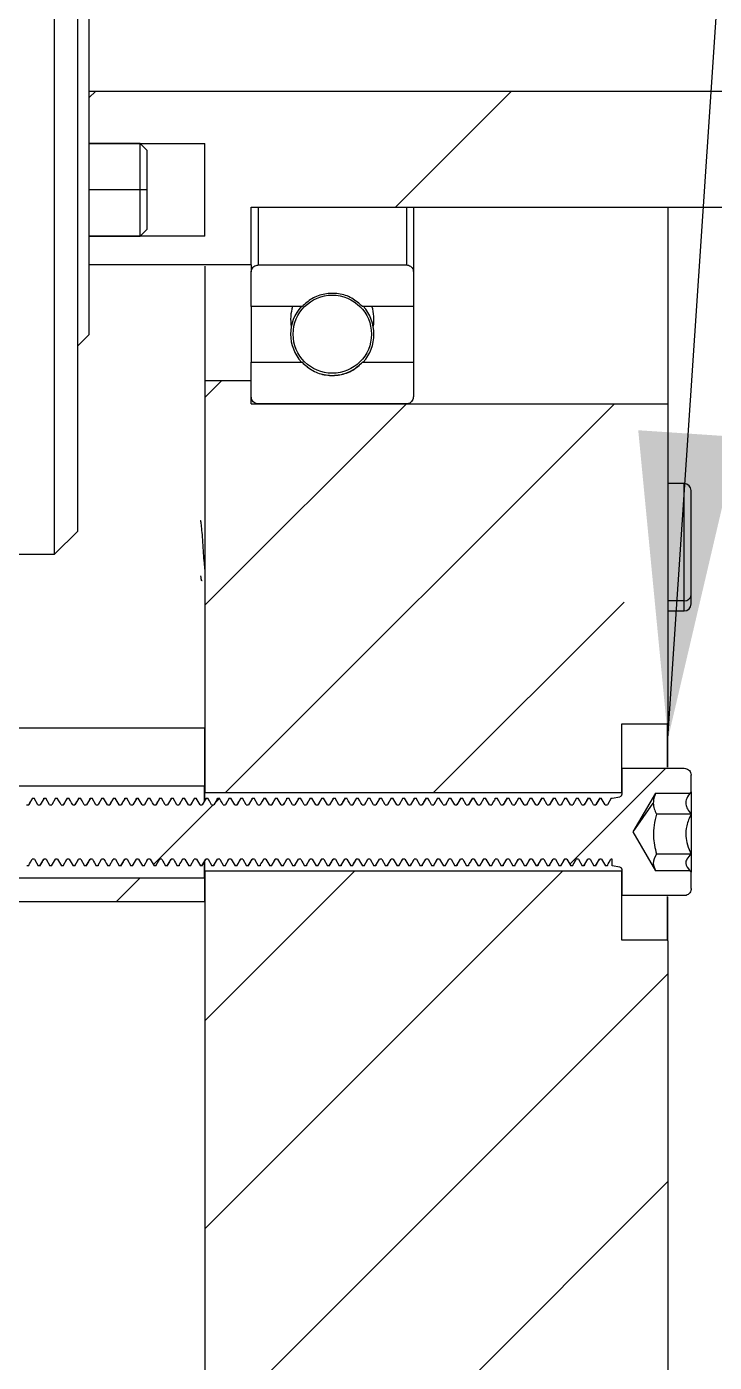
# Model space of a CAD drawing. Header units: millimetres. Extents: x 2 to 1187, y 2 to 839.
# Drawn here: x 606.96 to 614.39, y 740.39 to 754.81 of the extents above; entities that cross this region are included whole.
import ezdxf

# ---------------------------------------------------------------- set-up
doc = ezdxf.new("R2010")
doc.units = ezdxf.units.MM
doc.dimstyles.new('SLDDIMSTYLE0', dxfattribs={"dimtxt": 0.18, "dimasz": 3.302, "dimexe": 0, "dimexo": 0.0625, "dimgap": 0, "dimtad": 0, "dimtih": 1, "dimtoh": 1, "dimdec": 0, "dimrnd": 1e-09, "dimzin": 0, "dimdsep": 46, "dimtxsty": 'Standard', "dimsah": 1, "dimcen": 0.09, "dimadec": 0, "dimazin": 0, "dimtfac": 3.302, "dimtdec": 0, "dimtofl": 0, "dimtmove": 0, "dimatfit": 3, "dimfxl": 1, "dimfrac": 2, "dimtolj": 1, "dimtzin": 0, "dimarcsym": 0})

# ---------------------------------------------------------------- blocks, each defined once
blk = doc.blocks.new('SW_HATCH_0')
at = {"color": 0, "linetype": 'Continuous', "lineweight": 18}
for p, q in [((-65.632, 136.424), (-65.698, 136.358)), ((-61.142, 136.424), (-62.392, 135.174)), ((-64.267, 133.299), (-64.448, 133.118)), ((-62.272, 133.049), (-64.448, 130.873)), ((-60.027, 133.049), (-64.227, 128.849)), ((-59.923, 130.907), (-61.982, 128.849)), ((-59.474, 129.111), (-60.508, 128.077)), ((-64.358, 128.717), (-65.005, 128.071)), ((-64.291, 128.784), (-64.341, 128.735)), ((-60.587, 127.999), (-64.448, 124.137)), ((-62.832, 127.999), (-64.448, 126.382)), ((-65.152, 127.924), (-65.402, 127.674)), ((-59.448, 126.892), (-64.448, 121.892)), ((-59.448, 124.647), (-64.448, 119.647))]:
    blk.add_line(p, q, dxfattribs=at)

msp = doc.modelspace()

# ---------------------------------------------------------------- linework, layer by layer
at = {"color": 7, "linetype": 'Continuous', "lineweight": 25}
for p, q in [((638.8858, 754.1149), (607.6358, 754.1149)), ((608.1858, 753.5524), (607.6358, 753.5524)), ((607.6358, 753.5524), (608.8858, 753.5524)), ((608.2608, 753.4774), (608.1858, 753.5524)), ((608.8858, 752.5524), (608.8858, 753.5524)), ((608.1858, 753.0524), (607.6358, 753.0524)), ((608.2608, 753.0524), (608.1858, 753.0524)), ((609.3858, 752.8649), (638.8858, 752.8649)), ((609.3858, 752.2399), (609.3858, 752.8649)), ((609.4608, 752.8649), (609.4608, 752.2399)), ((611.0608, 752.8649), (611.0608, 752.2399)), ((611.1358, 752.8649), (611.1358, 752.1649)), ((613.8858, 752.8649), (613.8858, 750.7399)), ((608.1858, 752.5524), (608.2608, 752.6274)), ((607.6358, 752.5524), (608.1858, 752.5524)), ((608.8858, 752.5524), (607.6358, 752.5524)), ((609.3858, 752.2399), (607.6358, 752.2399)), ((608.8858, 752.2261), (608.8858, 750.9899)), ((609.3858, 752.2399), (609.3858, 752.1649)), ((609.3858, 752.2399), (609.3858, 752.1649)), ((609.3858, 751.7899), (609.3858, 752.1649)), ((609.4608, 752.2399), (611.0608, 752.2399)), ((611.1358, 752.1649), (611.1358, 751.7899)), ((609.9338, 751.7899), (609.3858, 751.7899)), ((611.1358, 751.7899), (610.5877, 751.7899)), ((607.5108, 751.3649), (607.6358, 751.4899)), ((609.3858, 751.1899), (609.9338, 751.1899)), ((609.3858, 750.8149), (609.3858, 751.1899)), ((609.9338, 751.1906), (609.9338, 751.1899)), ((610.5877, 751.1906), (610.5912, 751.1924)), ((610.5877, 751.1906), (610.5877, 751.1899)), ((610.5877, 751.1899), (611.1358, 751.1899)), ((611.1358, 751.1899), (611.1358, 750.8149)), ((608.8858, 750.9899), (608.8858, 746.5399)), ((609.3858, 750.9899), (608.8858, 750.9899)), ((609.3858, 750.7399), (609.3858, 750.9899)), ((609.3858, 750.7399), (613.8858, 750.7399)), ((611.0608, 750.7399), (609.4608, 750.7399)), ((613.8858, 750.7399), (613.8858, 747.29)), ((614.0608, 749.8778), (613.8858, 749.8778)), ((614.0608, 748.612), (614.0608, 749.8778)), ((614.1358, 748.6751), (614.1358, 749.8028)), ((607.2608, 749.1149), (607.5108, 749.3649)), ((603.6358, 749.1149), (607.2608, 749.1149)), ((614.1358, 748.5778), (614.1358, 748.6751)), ((614.0608, 748.612), (613.8858, 748.612)), ((614.0608, 748.5028), (614.0608, 748.612)), ((613.8858, 748.5028), (614.0608, 748.5028)), ((603.6358, 747.2399), (608.8858, 747.2399)), ((608.8858, 746.6212), (608.8858, 747.2399)), ((613.3858, 747.2838), (613.8795, 747.2838)), ((613.3858, 746.5399), (613.3858, 747.2838)), ((613.8795, 747.2838), (613.8858, 747.29)), ((613.8795, 746.8163), (613.8795, 747.2838)), ((613.8858, 746.8163), (613.8858, 747.29)), ((613.3858, 746.8024), (613.3858, 746.5197)), ((613.3858, 746.8024), (614.0608, 746.8024)), ((614.1358, 746.5479), (614.1358, 746.7274)), ((603.6358, 746.6149), (608.8795, 746.6149)), ((608.8795, 746.6149), (608.8858, 746.6212)), ((608.8795, 746.4524), (608.8795, 746.6149)), ((608.8858, 746.5399), (613.3858, 746.5399)), ((608.8858, 746.4651), (608.8858, 746.5399)), ((613.284, 746.4808), (613.3651, 746.4951)), ((613.5108, 746.1149), (613.7528, 746.5341)), ((613.7528, 746.5341), (614.1219, 746.5341)), ((614.1219, 746.5341), (614.1358, 746.5479)), ((614.1358, 746.5479), (614.1358, 746.5471)), ((614.1358, 746.5471), (614.1358, 746.3084)), ((606.9572, 746.4093), (606.9819, 746.4093)), ((607.0231, 746.4813), (606.9818, 746.4098)), ((607.0231, 746.4808), (607.041, 746.4808)), ((607.0821, 746.4097), (607.0409, 746.4813)), ((607.0821, 746.4093), (607.1068, 746.4093)), ((607.1138, 746.4214), (607.1067, 746.4093)), ((607.1481, 746.4808), (607.1069, 746.4094)), ((607.1481, 746.4808), (607.1659, 746.4808)), ((607.2072, 746.4094), (607.1659, 746.4809)), ((607.2072, 746.4093), (607.2318, 746.4093)), ((607.2731, 746.4802), (607.2318, 746.4089)), ((607.232, 746.4092), (607.232, 746.4091)), ((607.2731, 746.4808), (607.2909, 746.4808)), ((607.3322, 746.4093), (607.3569, 746.4093)), ((607.3981, 746.4808), (607.4159, 746.4808)), ((607.4572, 746.4093), (607.4819, 746.4093)), ((607.5231, 746.4813), (607.4819, 746.4097)), ((607.5231, 746.4808), (607.5409, 746.4808)), ((607.582, 746.4093), (607.6068, 746.4093)), ((607.6159, 746.4245), (607.6068, 746.4093)), ((607.6481, 746.4803), (607.6069, 746.409)), ((607.6481, 746.4808), (607.6659, 746.4808)), ((607.7072, 746.409), (607.6659, 746.4804)), ((607.7071, 746.4093), (607.7319, 746.4093)), ((607.7731, 746.4804), (607.7318, 746.4091)), ((607.7731, 746.4808), (607.7909, 746.4808)), ((607.8321, 746.409), (607.7909, 746.4804)), ((607.8322, 746.4093), (607.8569, 746.4093)), ((607.8981, 746.4814), (607.8568, 746.4098)), ((607.8981, 746.4808), (607.916, 746.4808)), ((607.9572, 746.4098), (607.9159, 746.4813)), ((607.9571, 746.4093), (607.9818, 746.4093)), ((607.9903, 746.4239), (607.9817, 746.4093)), ((608.0231, 746.4808), (608.0409, 746.4808)), ((608.0822, 746.4094), (608.0409, 746.4808)), ((608.0822, 746.4093), (608.1068, 746.4093)), ((608.1481, 746.4802), (608.1068, 746.4089)), ((608.1481, 746.4808), (608.1659, 746.4808)), ((608.2072, 746.4089), (608.1659, 746.4802)), ((608.2072, 746.4093), (608.2319, 746.4093)), ((608.2731, 746.481), (608.2318, 746.4095)), ((608.2731, 746.4808), (608.2909, 746.4808)), ((608.3322, 746.4093), (608.3569, 746.4093)), ((608.3981, 746.4812), (608.3569, 746.4097)), ((608.3981, 746.4808), (608.4159, 746.4808)), ((608.4572, 746.4097), (608.4159, 746.4813)), ((608.4572, 746.4093), (608.4818, 746.4093)), ((608.5231, 746.4803), (608.4819, 746.4089)), ((608.4898, 746.4227), (608.4819, 746.4092)), ((608.5231, 746.4808), (608.5409, 746.4808)), ((608.5822, 746.409), (608.5409, 746.4803)), ((608.5822, 746.4093), (608.6069, 746.4093)), ((608.6481, 746.4805), (608.6068, 746.4091)), ((608.6481, 746.4808), (608.6659, 746.4808)), ((608.7071, 746.4091), (608.6659, 746.4804)), ((608.7072, 746.4093), (608.7319, 746.4093)), ((608.7731, 746.4814), (608.7318, 746.4098)), ((608.773, 746.4808), (608.791, 746.4808)), ((608.8322, 746.4098), (608.7909, 746.4813)), ((608.8321, 746.4093), (608.8568, 746.4093)), ((608.8664, 746.4257), (608.8567, 746.4093)), ((608.8981, 746.4806), (608.8569, 746.4092)), ((608.8981, 746.4808), (608.9159, 746.4808)), ((608.9572, 746.4093), (608.9818, 746.4093)), ((609.0231, 746.4802), (608.9818, 746.4089)), ((609.0231, 746.4808), (609.0409, 746.4808)), ((609.0822, 746.4093), (609.1069, 746.4093)), ((609.1481, 746.4811), (609.1068, 746.4096)), ((609.1481, 746.4808), (609.1659, 746.4808)), ((609.2071, 746.4095), (609.1659, 746.481)), ((609.2072, 746.4093), (609.2318, 746.4093)), ((609.2731, 746.4811), (609.2319, 746.4096)), ((609.2731, 746.4808), (609.2909, 746.4808)), ((609.3322, 746.4097), (609.2909, 746.4812)), ((609.3322, 746.4093), (609.3568, 746.4093)), ((609.3981, 746.4802), (609.3569, 746.4089)), ((609.3636, 746.4205), (609.3569, 746.4092)), ((609.3981, 746.4808), (609.4159, 746.4808)), ((609.4572, 746.4089), (609.4159, 746.4803)), ((609.4572, 746.4093), (609.4819, 746.4093)), ((609.5231, 746.4808), (609.5409, 746.4808)), ((609.5821, 746.4091), (609.5409, 746.4805)), ((609.5822, 746.4093), (609.6069, 746.4093)), ((609.6481, 746.4814), (609.6068, 746.4098)), ((609.648, 746.4808), (609.666, 746.4808)), ((609.7072, 746.4098), (609.6659, 746.4814)), ((609.7073, 746.4093), (609.7318, 746.4093)), ((609.742, 746.4268), (609.7317, 746.4093)), ((609.7731, 746.4806), (609.7319, 746.4092)), ((609.7731, 746.4808), (609.7909, 746.4808)), ((609.8322, 746.4093), (609.7909, 746.4807)), ((609.8322, 746.4093), (609.8568, 746.4093)), ((609.8981, 746.4802), (609.8568, 746.4089)), ((609.8981, 746.4808), (609.9159, 746.4808)), ((609.9572, 746.4093), (609.9819, 746.4093)), ((610.0231, 746.4811), (609.9818, 746.4096)), ((610.0231, 746.4808), (610.041, 746.4808)), ((610.0821, 746.4096), (610.0409, 746.481)), ((610.0822, 746.4093), (610.1068, 746.4093)), ((610.1481, 746.4811), (610.1069, 746.4096)), ((610.1481, 746.4808), (610.1659, 746.4808)), ((610.2072, 746.4096), (610.1659, 746.4811)), ((610.2072, 746.4093), (610.2318, 746.4093)), ((610.2731, 746.4802), (610.2319, 746.4089)), ((610.2372, 746.4181), (610.2319, 746.4092)), ((610.2731, 746.4808), (610.2909, 746.4808)), ((610.3322, 746.4089), (610.2909, 746.4802)), ((610.3322, 746.4093), (610.3569, 746.4093)), ((610.3981, 746.4807), (610.3568, 746.4092)), ((610.3981, 746.4808), (610.4159, 746.4808)), ((610.4572, 746.4093), (610.4819, 746.4093)), ((610.5231, 746.4814), (610.4818, 746.4098)), ((610.523, 746.4808), (610.541, 746.4808)), ((610.5821, 746.4093), (610.6068, 746.4093)), ((610.6173, 746.4273), (610.6068, 746.4093)), ((610.6481, 746.4805), (610.6069, 746.4091)), ((610.6481, 746.4808), (610.6659, 746.4808)), ((610.7072, 746.4092), (610.6659, 746.4806)), ((610.7072, 746.4093), (610.7318, 746.4093)), ((610.7731, 746.4803), (610.7318, 746.4089)), ((610.7731, 746.4808), (610.7909, 746.4808)), ((610.8322, 746.4089), (610.7909, 746.4802)), ((610.8322, 746.4093), (610.8569, 746.4093)), ((610.8981, 746.4812), (610.8568, 746.4097)), ((610.8981, 746.4808), (610.916, 746.4808)), ((610.9571, 746.4096), (610.9159, 746.4811)), ((610.9572, 746.4093), (610.9818, 746.4093)), ((610.9841, 746.4134), (610.9817, 746.4093)), ((611.0231, 746.481), (610.9819, 746.4095)), ((611.0231, 746.4808), (611.0409, 746.4808)), ((611.0822, 746.4096), (611.0409, 746.4811)), ((611.0822, 746.4093), (611.1068, 746.4093)), ((611.1481, 746.4802), (611.1068, 746.4089)), ((611.1107, 746.4155), (611.107, 746.4092)), ((611.1481, 746.4808), (611.1659, 746.4808)), ((611.2072, 746.4089), (611.1659, 746.4802)), ((611.2072, 746.4093), (611.2319, 746.4093)), ((611.2731, 746.4807), (611.2318, 746.4093)), ((611.2731, 746.4808), (611.2909, 746.4808)), ((611.3322, 746.4093), (611.3569, 746.4093)), ((611.3981, 746.4814), (611.3568, 746.4098)), ((611.398, 746.4808), (611.416, 746.4808)), ((611.4571, 746.4093), (611.4818, 746.4093)), ((611.4923, 746.4271), (611.4818, 746.4093)), ((611.5231, 746.4804), (611.4819, 746.4091)), ((611.5231, 746.4808), (611.5409, 746.4808)), ((611.5822, 746.4091), (611.5409, 746.4805)), ((611.5822, 746.4093), (611.6068, 746.4093)), ((611.6481, 746.4803), (611.6068, 746.409)), ((611.6481, 746.4808), (611.6659, 746.4808)), ((611.7072, 746.4089), (611.6659, 746.4803)), ((611.7072, 746.4093), (611.7319, 746.4093)), ((611.7731, 746.4813), (611.7318, 746.4097)), ((611.7731, 746.4808), (611.791, 746.4808)), ((611.8321, 746.4097), (611.7909, 746.4812)), ((611.8322, 746.4093), (611.8568, 746.4093)), ((611.8614, 746.4172), (611.8567, 746.4093)), ((611.8981, 746.4809), (611.8569, 746.4094)), ((611.8981, 746.4808), (611.9159, 746.4808)), ((611.9572, 746.4095), (611.9159, 746.481)), ((611.9572, 746.4093), (611.9818, 746.4093)), ((611.9841, 746.4128), (611.982, 746.4092)), ((612.0231, 746.4808), (612.0409, 746.4808)), ((612.0822, 746.4093), (612.1069, 746.4093)), ((612.1481, 746.4808), (612.1068, 746.4094)), ((612.1481, 746.4808), (612.1659, 746.4808)), ((612.2071, 746.4093), (612.1659, 746.4807)), ((612.2072, 746.4093), (612.2319, 746.4093)), ((612.2731, 746.4813), (612.2319, 746.4098)), ((612.273, 746.4808), (612.2909, 746.4808)), ((612.3322, 746.4098), (612.2909, 746.4814)), ((612.3321, 746.4093), (612.3568, 746.4093)), ((612.3669, 746.4263), (612.3568, 746.4093)), ((612.3981, 746.4804), (612.3569, 746.409)), ((612.3981, 746.4808), (612.4159, 746.4808)), ((612.4572, 746.4091), (612.4159, 746.4805)), ((612.4572, 746.4093), (612.4819, 746.4093)), ((612.5231, 746.4804), (612.4818, 746.409)), ((612.5231, 746.4808), (612.5409, 746.4808)), ((612.5821, 746.409), (612.5409, 746.4803)), ((612.5822, 746.4093), (612.6069, 746.4093)), ((612.6481, 746.4813), (612.6068, 746.4098)), ((612.6481, 746.4808), (612.666, 746.4808)), ((612.7071, 746.4097), (612.6659, 746.4812)), ((612.7072, 746.4093), (612.7318, 746.4093)), ((612.7383, 746.4205), (612.7317, 746.4093)), ((612.7731, 746.4808), (612.7909, 746.4808)), ((612.8322, 746.4095), (612.7909, 746.4809)), ((612.8322, 746.4093), (612.8568, 746.4093)), ((612.8981, 746.4802), (612.8568, 746.4089)), ((612.8574, 746.4099), (612.857, 746.4092)), ((612.8981, 746.4808), (612.9159, 746.4808)), ((612.9572, 746.4093), (612.9819, 746.4093)), ((613.0231, 746.4809), (612.9818, 746.4094)), ((613.0231, 746.4808), (613.0409, 746.4808)), ((613.0822, 746.4093), (613.1069, 746.4093)), ((613.1481, 746.4813), (613.1069, 746.4097)), ((613.1481, 746.4808), (613.1659, 746.4808)), ((613.2072, 746.4098), (613.1659, 746.4813)), ((613.207, 746.4093), (613.2318, 746.4093)), ((613.2401, 746.4232), (613.2318, 746.4092)), ((613.2731, 746.4804), (613.2319, 746.409)), ((613.2685, 746.4703), (613.2731, 746.4808)), ((613.2731, 746.4808), (613.284, 746.4808)), ((613.5108, 746.1149), (613.7273, 746.4278)), ((614.1358, 746.3084), (613.7608, 746.3084)), ((614.1358, 746.3084), (614.1358, 745.8762)), ((613.7528, 745.6957), (613.5108, 746.1149)), ((607.0121, 745.8074), (607.0198, 745.8205)), ((607.0444, 745.8205), (607.0197, 745.8205)), ((607.0444, 745.8201), (607.0856, 745.7485)), ((607.1034, 745.7485), (607.1447, 745.82)), ((607.1693, 745.8205), (607.1446, 745.8205)), ((607.1694, 745.8208), (607.2106, 745.7495)), ((607.2284, 745.7494), (607.2697, 745.8208)), ((607.2944, 745.8205), (607.2696, 745.8205)), ((607.2943, 745.8208), (607.3356, 745.7494)), ((607.3534, 745.7495), (607.3946, 745.8208)), ((607.3851, 745.8043), (607.3947, 745.8205)), ((607.4195, 745.8205), (607.3947, 745.8205)), ((607.4193, 745.82), (607.4606, 745.7485)), ((607.4784, 745.7485), (607.5197, 745.8201)), ((607.5443, 745.8205), (607.5197, 745.8205)), ((607.5444, 745.8205), (607.5856, 745.7491)), ((607.6034, 745.7489), (607.6447, 745.8204)), ((607.6693, 745.8205), (607.6446, 745.8205)), ((607.7284, 745.7496), (607.7697, 745.821)), ((607.7685, 745.8189), (607.7695, 745.8206)), ((607.7943, 745.8205), (607.7697, 745.8205)), ((607.8534, 745.749), (607.8946, 745.8204)), ((607.8888, 745.8103), (607.8948, 745.8205)), ((607.9193, 745.8205), (607.8947, 745.8205)), ((607.9194, 745.8201), (607.9606, 745.7486)), ((607.9784, 745.7485), (608.0197, 745.8201)), ((608.0443, 745.8205), (608.0196, 745.8205)), ((608.0444, 745.8209), (608.0856, 745.7495)), ((608.1034, 745.7495), (608.1447, 745.8208)), ((608.1694, 745.8205), (608.1446, 745.8205)), ((608.1693, 745.8207), (608.2106, 745.7493)), ((608.2284, 745.7494), (608.2696, 745.8208)), ((608.2595, 745.8032), (608.2697, 745.8205)), ((608.2945, 745.8205), (608.2697, 745.8205)), ((608.2943, 745.82), (608.3356, 745.7484)), ((608.3534, 745.7485), (608.3947, 745.82)), ((608.4193, 745.8205), (608.3947, 745.8205)), ((608.4784, 745.749), (608.5197, 745.8205)), ((608.5443, 745.8205), (608.5196, 745.8205)), ((608.6419, 745.8161), (608.6445, 745.8206)), ((608.6694, 745.8205), (608.6447, 745.8205)), ((608.6693, 745.8203), (608.7106, 745.7488)), ((608.7284, 745.7489), (608.7696, 745.8203)), ((608.7659, 745.8138), (608.7698, 745.8205)), ((608.7944, 745.8205), (608.7697, 745.8205)), ((608.7944, 745.8202), (608.8356, 745.7487)), ((608.8534, 745.7486), (608.8947, 745.8201)), ((608.8795, 745.6149), (608.8795, 745.7893)), ((608.8858, 745.6899), (608.8858, 745.7992)), ((608.9193, 745.8205), (608.8946, 745.8205)), ((608.9194, 745.8209), (608.9606, 745.7496)), ((608.9784, 745.7495), (609.0197, 745.8209)), ((609.0443, 745.8205), (609.0196, 745.8205)), ((609.0443, 745.8207), (609.0856, 745.7493)), ((609.1034, 745.7494), (609.1446, 745.8207)), ((609.1342, 745.8026), (609.1447, 745.8205)), ((609.1695, 745.8205), (609.1447, 745.8205)), ((609.1693, 745.82), (609.2106, 745.7484)), ((609.2284, 745.7485), (609.2697, 745.82)), ((609.2943, 745.8205), (609.2696, 745.8205)), ((609.2944, 745.8206), (609.3356, 745.7492)), ((609.3534, 745.7491), (609.3947, 745.8205)), ((609.4193, 745.8205), (609.3946, 745.8205)), ((609.4193, 745.8209), (609.4606, 745.7496)), ((609.5153, 745.8134), (609.5196, 745.8206)), ((609.5444, 745.8205), (609.5197, 745.8205)), ((609.5443, 745.8202), (609.5856, 745.7487)), ((609.6034, 745.7488), (609.6446, 745.8203)), ((609.6694, 745.8205), (609.6447, 745.8205)), ((609.6694, 745.8202), (609.7106, 745.7487)), ((609.7284, 745.7486), (609.7697, 745.8201)), ((609.7943, 745.8205), (609.7696, 745.8205)), ((609.7944, 745.8209), (609.8356, 745.7496)), ((609.8534, 745.7496), (609.8947, 745.8209)), ((609.9193, 745.8205), (609.8946, 745.8205)), ((609.9784, 745.7493), (610.0196, 745.8207)), ((610.0092, 745.8026), (610.0197, 745.8205)), ((610.0445, 745.8205), (610.0197, 745.8205)), ((610.0443, 745.82), (610.0856, 745.7484)), ((610.1034, 745.7484), (610.1447, 745.82)), ((610.1693, 745.8205), (610.1446, 745.8205)), ((610.1694, 745.8207), (610.2106, 745.7493)), ((610.2284, 745.7492), (610.2697, 745.8206)), ((610.2943, 745.8205), (610.2696, 745.8205)), ((610.2943, 745.8209), (610.3356, 745.7496)), ((610.3534, 745.7496), (610.3947, 745.8209)), ((610.3888, 745.8109), (610.3946, 745.8206)), ((610.4193, 745.8205), (610.3947, 745.8205)), ((610.4193, 745.8202), (610.4606, 745.7486)), ((610.5443, 745.8205), (610.5197, 745.8205)), ((610.5444, 745.8203), (610.5856, 745.7488)), ((610.6034, 745.7487), (610.6447, 745.8202)), ((610.6693, 745.8205), (610.6446, 745.8205)), ((610.6693, 745.8209), (610.7106, 745.7496)), ((610.7284, 745.7496), (610.7697, 745.8209)), ((610.7943, 745.8205), (610.7696, 745.8205)), ((610.7943, 745.8205), (610.8356, 745.7491)), ((610.8534, 745.7492), (610.8946, 745.8206)), ((610.8846, 745.8033), (610.8948, 745.8205)), ((610.9194, 745.8205), (610.8947, 745.8205)), ((610.9193, 745.82), (610.9606, 745.7484)), ((610.9784, 745.7484), (611.0197, 745.82)), ((611.0443, 745.8205), (611.0196, 745.8205)), ((611.0444, 745.8207), (611.0856, 745.7493)), ((611.1034, 745.7493), (611.1447, 745.8206)), ((611.1693, 745.8205), (611.1446, 745.8205)), ((611.1693, 745.8209), (611.2106, 745.7495)), ((611.2284, 745.7496), (611.2697, 745.8209)), ((611.2625, 745.8085), (611.2696, 745.8206)), ((611.2943, 745.8205), (611.2697, 745.8205)), ((611.2943, 745.8201), (611.3356, 745.7486)), ((611.3534, 745.7487), (611.3946, 745.8202)), ((611.4193, 745.8205), (611.3947, 745.8205)), ((611.4194, 745.8203), (611.4606, 745.7489)), ((611.4784, 745.7488), (611.5197, 745.8203)), ((611.5443, 745.8205), (611.5196, 745.8205)), ((611.5443, 745.821), (611.5856, 745.7496)), ((611.6034, 745.7496), (611.6447, 745.8209)), ((611.6693, 745.8205), (611.6446, 745.8205)), ((611.7605, 745.8047), (611.7698, 745.8205)), ((611.7944, 745.8205), (611.7697, 745.8205)), ((611.7944, 745.82), (611.8356, 745.7485)), ((611.8534, 745.7484), (611.8947, 745.82)), ((611.9193, 745.8205), (611.8946, 745.8205)), ((611.9194, 745.8208), (611.9606, 745.7494)), ((611.9784, 745.7493), (612.0197, 745.8207)), ((612.0444, 745.8205), (612.0196, 745.8205)), ((612.0443, 745.8208), (612.0856, 745.7495)), ((612.1034, 745.7495), (612.1446, 745.8209)), ((612.1363, 745.8065), (612.1446, 745.8206)), ((612.1693, 745.8205), (612.1447, 745.8205)), ((612.1693, 745.8201), (612.2106, 745.7485)), ((612.2284, 745.7486), (612.2696, 745.8201)), ((612.2943, 745.8205), (612.2697, 745.8205)), ((612.3534, 745.7488), (612.3947, 745.8203)), ((612.4193, 745.8205), (612.3946, 745.8205)), ((612.4193, 745.821), (612.4606, 745.7496)), ((612.4784, 745.7496), (612.5197, 745.8209)), ((612.5443, 745.8205), (612.5197, 745.8205)), ((612.5443, 745.8204), (612.5856, 745.749)), ((612.6034, 745.7491), (612.6446, 745.8205)), ((612.6367, 745.8067), (612.6448, 745.8205)), ((612.6694, 745.8205), (612.6447, 745.8205)), ((612.6694, 745.8201), (612.7106, 745.7485)), ((612.7284, 745.7485), (612.7697, 745.82)), ((612.7943, 745.8205), (612.7696, 745.8205)), ((612.7944, 745.8208), (612.8356, 745.7495)), ((612.8534, 745.7494), (612.8947, 745.8208)), ((612.9194, 745.8205), (612.8946, 745.8205)), ((612.9193, 745.8208), (612.9606, 745.7494)), ((612.9784, 745.7495), (613.0196, 745.8208)), ((613.0103, 745.8047), (613.0197, 745.8206)), ((613.0443, 745.8205), (613.0197, 745.8205)), ((613.0443, 745.82), (613.0856, 745.7485)), ((613.1034, 745.7485), (613.1447, 745.8201)), ((613.1693, 745.8205), (613.1447, 745.8205)), ((613.1694, 745.8205), (613.2106, 745.749)), ((613.284, 745.8205), (613.2697, 745.8205)), ((613.284, 745.749), (613.284, 745.8205)), ((614.1358, 745.8762), (613.7608, 745.8762)), ((614.1358, 745.8762), (614.1358, 745.6819)), ((606.9784, 745.749), (606.9606, 745.749)), ((607.1036, 745.749), (607.0856, 745.749)), ((607.2284, 745.749), (607.2106, 745.749)), ((607.3534, 745.749), (607.3356, 745.749)), ((607.4784, 745.749), (607.4606, 745.749)), ((607.6034, 745.749), (607.5856, 745.749)), ((607.7284, 745.749), (607.7106, 745.749)), ((607.8534, 745.749), (607.8356, 745.749)), ((607.9784, 745.749), (607.9605, 745.749)), ((608.1034, 745.749), (608.0856, 745.749)), ((608.2284, 745.749), (608.2106, 745.749)), ((608.3534, 745.749), (608.3356, 745.749)), ((608.4784, 745.749), (608.4606, 745.749)), ((608.6034, 745.749), (608.5856, 745.749)), ((608.7284, 745.749), (608.7106, 745.749)), ((608.8534, 745.749), (608.8355, 745.749)), ((613.3858, 745.6899), (608.8858, 745.6899)), ((608.8858, 745.6899), (608.8858, 725.8649)), ((608.9784, 745.749), (608.9606, 745.749)), ((609.1034, 745.749), (609.0856, 745.749)), ((609.2285, 745.749), (609.2106, 745.749)), ((609.3534, 745.749), (609.3356, 745.749)), ((609.4784, 745.749), (609.4606, 745.749)), ((609.6034, 745.749), (609.5856, 745.749)), ((609.7284, 745.749), (609.7105, 745.749)), ((609.8534, 745.749), (609.8356, 745.749)), ((609.9784, 745.749), (609.9606, 745.749)), ((610.1035, 745.749), (610.0856, 745.749)), ((610.2284, 745.749), (610.2106, 745.749)), ((610.3534, 745.749), (610.3356, 745.749)), ((610.4784, 745.749), (610.4606, 745.749)), ((610.6034, 745.749), (610.5855, 745.749)), ((610.7284, 745.749), (610.7106, 745.749)), ((610.8534, 745.749), (610.8356, 745.749)), ((610.9785, 745.749), (610.9606, 745.749)), ((611.1034, 745.749), (611.0856, 745.749)), ((611.2284, 745.749), (611.2106, 745.749)), ((611.3534, 745.749), (611.3356, 745.749)), ((611.4784, 745.749), (611.4605, 745.749)), ((611.6034, 745.749), (611.5856, 745.749)), ((611.7284, 745.749), (611.7106, 745.749)), ((611.8535, 745.749), (611.8356, 745.749)), ((611.9784, 745.749), (611.9606, 745.749)), ((612.1034, 745.749), (612.0856, 745.749)), ((612.2284, 745.749), (612.2106, 745.749)), ((612.3534, 745.749), (612.3356, 745.749)), ((612.4784, 745.749), (612.4606, 745.749)), ((612.6034, 745.749), (612.5856, 745.749)), ((612.7285, 745.749), (612.7106, 745.749)), ((612.8534, 745.749), (612.8356, 745.749)), ((612.9784, 745.749), (612.9606, 745.749)), ((613.1034, 745.749), (613.0856, 745.749)), ((613.2284, 745.749), (613.2106, 745.749)), ((613.3651, 745.7347), (613.284, 745.749)), ((613.3858, 745.7101), (613.3858, 745.4274)), ((613.3858, 744.946), (613.3858, 745.6899)), ((614.1219, 745.6957), (613.7528, 745.6957)), ((614.1358, 745.6819), (614.1219, 745.6957)), ((614.1358, 745.5024), (614.1358, 745.6819)), ((608.8795, 745.6149), (603.6358, 745.6149)), ((608.8858, 745.6087), (608.8795, 745.6149)), ((608.8858, 745.3649), (608.8858, 745.6087)), ((603.6358, 745.3649), (608.8858, 745.3649)), ((614.0608, 745.4274), (613.3858, 745.4274)), ((613.8795, 744.946), (613.8795, 745.416)), ((613.8858, 744.9398), (613.8858, 745.4158)), ((613.8795, 744.946), (613.3858, 744.946)), ((613.8858, 744.9398), (613.8795, 744.946)), ((613.8858, 744.9398), (613.8858, 725.8649))]:
    msp.add_line(p, q, dxfattribs=at)
at = {"color": 7, "linetype": 'Continuous', "lineweight": 25, "flags": 128}
for points in [[(611.1358, 752.8649), (611.1358, 752.7789), (611.1358, 752.311), (611.1358, 752.1649)], [(609.3858, 751.7899), (609.3858, 751.6029), (609.3858, 751.3748), (609.3858, 751.2363), (609.3858, 751.1899)], [(611.1358, 751.7899), (611.1358, 751.6029), (611.1358, 751.3748), (611.1358, 751.2363), (611.1358, 751.1899)], [(607.3322, 746.4089), (607.3204, 746.4292), (607.3086, 746.4496), (607.2909, 746.4802)], [(607.3981, 746.4809), (607.3863, 746.4605), (607.3746, 746.4402), (607.3568, 746.4094)], [(607.4571, 746.4094), (607.4454, 746.4297), (607.4336, 746.4501), (607.4159, 746.4808)], [(607.5822, 746.4098), (607.5704, 746.4301), (607.5587, 746.4505), (607.5409, 746.4813)], [(608.0231, 746.4807), (608.0113, 746.4604), (607.9996, 746.44), (607.9819, 746.4093)], [(608.3321, 746.4094), (608.3204, 746.4298), (608.3086, 746.4502), (608.2909, 746.4809)], [(608.9572, 746.4093), (608.9454, 746.4297), (608.9337, 746.45), (608.9159, 746.4807)], [(609.0822, 746.4089), (609.0704, 746.4292), (609.0586, 746.4496), (609.0409, 746.4802)], [(609.5231, 746.4806), (609.5113, 746.4602), (609.4995, 746.4399), (609.4818, 746.4092)], [(609.9572, 746.4089), (609.9454, 746.4292), (609.9336, 746.4496), (609.9159, 746.4802)], [(610.4571, 746.4092), (610.4454, 746.4295), (610.4336, 746.4499), (610.4159, 746.4806)], [(610.5822, 746.4098), (610.5704, 746.4302), (610.5587, 746.4506), (610.5409, 746.4814)], [(611.3321, 746.4092), (611.3204, 746.4296), (611.3086, 746.4499), (611.2909, 746.4806)], [(611.4572, 746.4098), (611.4454, 746.4302), (611.4337, 746.4506), (611.4159, 746.4814)], [(612.0231, 746.4802), (612.0113, 746.4598), (611.9995, 746.4395), (611.9818, 746.4089)], [(612.0822, 746.4089), (612.0704, 746.4292), (612.0586, 746.4496), (612.0409, 746.4802)], [(612.7731, 746.4808), (612.7614, 746.4605), (612.7496, 746.4401), (612.7319, 746.4094)], [(612.9572, 746.4089), (612.9454, 746.4292), (612.9336, 746.4496), (612.9159, 746.4802)], [(613.0821, 746.4093), (613.0704, 746.4297), (613.0586, 746.4501), (613.0409, 746.4808)], [(606.9784, 745.749), (606.9902, 745.7694), (607.0019, 745.7898), (607.0196, 745.8205)], [(607.6693, 745.8209), (607.6811, 745.8006), (607.6929, 745.7802), (607.7106, 745.7496)], [(607.7943, 745.8203), (607.8061, 745.8), (607.8178, 745.7796), (607.8356, 745.7489)], [(608.4194, 745.8205), (608.4311, 745.8002), (608.4429, 745.7798), (608.4606, 745.7491)], [(608.5443, 745.8209), (608.5561, 745.8006), (608.5679, 745.7802), (608.5856, 745.7496)], [(608.6034, 745.7496), (608.6152, 745.77), (608.627, 745.7903), (608.6447, 745.821)], [(609.4784, 745.7496), (609.4902, 745.77), (609.502, 745.7903), (609.5197, 745.8209)], [(609.9193, 745.8206), (609.9311, 745.8002), (609.9428, 745.7799), (609.9606, 745.7492)], [(610.4784, 745.7487), (610.4902, 745.7691), (610.5019, 745.7895), (610.5196, 745.8202)], [(611.6693, 745.8205), (611.6811, 745.8001), (611.6928, 745.7797), (611.7106, 745.749)], [(611.7284, 745.7491), (611.7402, 745.7695), (611.7519, 745.7899), (611.7696, 745.8206)], [(612.2944, 745.8204), (612.3061, 745.8), (612.3179, 745.7797), (612.3356, 745.7489)], [(613.2284, 745.7489), (613.2402, 745.7693), (613.2519, 745.7897), (613.2697, 745.8204)]]:
    msp.add_lwpolyline(points, dxfattribs=at)
at = {"color": 7, "linetype": 'Continuous', "lineweight": 18}
msp.add_circle((623.8858, 756.6149), 27.2907, dxfattribs=at)
at = {"color": 7, "linetype": 'Continuous', "lineweight": 25}
msp.add_circle((610.2608, 751.4922), 0.4226, dxfattribs=at)
for centre, radius, start, end in [((610.2608, 751.4922), 0.45, 137.90522, 222.13523), ((610.2608, 751.6551), 0.45, 162.43411, 190.42533), ((610.2608, 751.4922), 0.45, 317.71555, 42.2278), ((610.2608, 751.6551), 0.45, 349.57468, 17.78612), ((614.0608, 749.8028), 0.075, 0, 90), ((614.0662, 748.6816), 0.0698, 265.49354, 354.6398), ((614.0608, 748.5778), 0.075, 270, 0)]:
    msp.add_arc(centre, radius, start, end, dxfattribs=at)
for points in [[(607.2608, 749.1149), (607.2608, 749.1428), (607.2608, 749.1986), (607.2608, 749.6446), (607.2608, 750.3378), (607.2608, 751.2777), (607.2608, 752.4212), (607.2608, 753.7263), (607.2608, 755.1423), (607.2608, 756.124), (607.2608, 756.6149)], [(607.5108, 749.3649), (607.5108, 749.3919), (607.5108, 749.4459), (607.5108, 749.877), (607.5108, 750.547), (607.5108, 751.4556), (607.5108, 752.561), (607.5108, 753.8226), (607.5108, 755.1914), (607.5108, 756.1404), (607.5108, 756.6149)], [(607.6358, 751.4899), (607.6358, 751.509), (607.6358, 751.5471), (607.6358, 751.8519), (607.6358, 752.3255), (607.6358, 752.9678), (607.6358, 753.7492), (607.6358, 754.641), (607.6358, 755.6086), (607.6358, 756.2795), (607.6358, 756.6149)], [(608.1858, 753.0524), (608.1858, 753.1179), (608.1858, 753.249), (608.1858, 753.4142), (608.1858, 753.5299), (608.1858, 753.5449), (608.1858, 753.5524)], [(608.2608, 753.0524), (608.2608, 753.1081), (608.2608, 753.2195), (608.2608, 753.36), (608.2608, 753.4582), (608.2608, 753.471), (608.2608, 753.4774)], [(608.1858, 752.5524), (608.1858, 752.5599), (608.1858, 752.575), (608.1858, 752.6906), (608.1858, 752.8558), (608.1858, 752.9869), (608.1858, 753.0524)], [(608.2608, 752.6274), (608.2608, 752.6338), (608.2608, 752.6466), (608.2608, 752.7449), (608.2608, 752.8853), (608.2608, 752.9967), (608.2608, 753.0524)]]:
    msp.add_open_spline(points, degree=3, dxfattribs=at)
for points, knots in [([(609.3858, 752.1649), (609.3858, 752.1665), (609.386, 752.1766), (609.3905, 752.1949), (609.4043, 752.2165), (609.4246, 752.2322), (609.4446, 752.2391), (609.4569, 752.2397), (609.4608, 752.2399)], [0, 0, 0, 0, 0.0417769, 0.256432, 0.4710872, 0.6857424, 0.9003976, 1, 1, 1, 1]), ([(611.0608, 752.2399), (611.0679, 752.2393), (611.0835, 752.238), (611.1055, 752.2268), (611.1233, 752.2087), (611.134, 752.1869), (611.1352, 752.1717), (611.1358, 752.1649)], [0, 0, 0, 0, 0.182651, 0.3973132, 0.6119754, 0.8266377, 1, 1, 1, 1]), ([(610.5877, 751.7899), (610.5504, 751.8233), (610.4758, 751.8902), (610.3295, 751.9365), (610.1788, 751.9343), (610.0383, 751.8851), (609.9675, 751.8206), (609.9338, 751.7899)], [0, 0, 0, 0, 0.20349692, 0.40709346, 0.61069001, 0.81428656, 1, 1, 1, 1]), ([(609.9294, 751.1924), (609.9283, 751.192), (609.926, 751.1911), (609.9311, 751.1908), (609.9338, 751.1906)], [0, 0, 0, 0, 0.4772122, 1, 1, 1, 1]), ([(609.9338, 751.1906), (609.9711, 751.1572), (610.0458, 751.0903), (610.192, 751.044), (610.3427, 751.0463), (610.4832, 751.0955), (610.554, 751.1599), (610.5877, 751.1906)], [0, 0, 0, 0, 0.2034953, 0.4070904, 0.6106826, 0.8142733, 1, 1, 1, 1]), ([(609.9338, 751.1899), (609.9711, 751.1565), (610.0458, 751.0896), (610.192, 751.0433), (610.3427, 751.0455), (610.4832, 751.0947), (610.554, 751.1592), (610.5877, 751.1899)], [0, 0, 0, 0, 0.2034969, 0.4070935, 0.61069, 0.8142866, 1, 1, 1, 1]), ([(609.4608, 750.7399), (609.4536, 750.7405), (609.438, 750.7418), (609.4161, 750.753), (609.3982, 750.7711), (609.3875, 750.7929), (609.3863, 750.8081), (609.3858, 750.8149)], [0, 0, 0, 0, 0.182651, 0.3973132, 0.6119754, 0.8266377, 1, 1, 1, 1]), ([(611.1358, 750.8149), (611.1357, 750.8133), (611.1355, 750.8032), (611.131, 750.7849), (611.1172, 750.7633), (611.097, 750.7476), (611.077, 750.7407), (611.0647, 750.7401), (611.0608, 750.7399)], [0, 0, 0, 0, 0.0417769, 0.256432, 0.4710872, 0.6857424, 0.9003976, 1, 1, 1, 1]), ([(608.8335, 749.4787), (608.8344, 749.479), (608.8379, 749.4804), (608.8439, 749.4366), (608.8517, 749.3543), (608.8595, 749.2438), (608.8674, 749.1267), (608.8752, 749.0163), (608.8804, 748.9672), (608.883, 748.9426)], [0, 0, 0, 0, 0.0525755, 0.2104779, 0.368381, 0.5262847, 0.6841892, 0.8420942, 1, 1, 1, 1]), ([(608.8547, 748.8319), (608.853, 748.829), (608.8487, 748.8218), (608.8444, 748.8595), (608.8418, 748.8825)], [0, 0, 0, 0, 0.39075654, 1, 1, 1, 1]), ([(614.0608, 746.8024), (614.0692, 746.8016), (614.086, 746.7999), (614.1085, 746.787), (614.1255, 746.768), (614.1345, 746.7469), (614.1354, 746.733), (614.1358, 746.7274)], [0, 0, 0, 0, 0.2142729, 0.42896602, 0.64365915, 0.85835227, 1, 1, 1, 1]), ([(613.3858, 746.5197), (613.3856, 746.5173), (613.3851, 746.5121), (613.3814, 746.5048), (613.3753, 746.4988), (613.3694, 746.496), (613.3659, 746.4952), (613.3651, 746.4951)], [0, 0, 0, 0, 0.2068069, 0.4482936, 0.6897804, 0.9312671, 1, 1, 1, 1]), ([(613.7556, 746.5341), (613.7469, 746.5152), (613.7306, 746.4803), (613.7283, 746.4443), (613.7273, 746.4278)], [0, 0, 0, 0, 0.5400735, 1, 1, 1, 1]), ([(614.1358, 746.5471), (614.1173, 746.5242), (614.0833, 746.4821), (614.0735, 746.4182), (614.0928, 746.3606), (614.1207, 746.3267), (614.1358, 746.3084)], [0, 0, 0, 0, 0.3000115, 0.5530827, 0.7579539, 1, 1, 1, 1]), ([(614.1219, 746.5341), (614.1244, 746.5365), (614.1288, 746.5409), (614.1336, 746.5452), (614.1358, 746.5471)], [0, 0, 0, 0, 0.551301, 1, 1, 1, 1]), ([(607.0214, 746.4798), (607.0144, 746.4678), (607.0008, 746.4443), (606.9872, 746.4208), (606.9806, 746.4093)], [0, 0, 0, 0, 0.5109347, 1, 1, 1, 1]), ([(607.1435, 746.469), (607.1438, 746.4708), (607.1453, 746.4819), (607.1468, 746.4813), (607.1481, 746.4808)], [0, 0, 0, 0, 0.1649883, 1, 1, 1, 1]), ([(607.2685, 746.4689), (607.2688, 746.4707), (607.2703, 746.4819), (607.2718, 746.4813), (607.2731, 746.4808)], [0, 0, 0, 0, 0.1662723, 1, 1, 1, 1]), ([(607.3964, 746.4793), (607.3894, 746.4673), (607.3759, 746.444), (607.3624, 746.4207), (607.3558, 746.4093)], [0, 0, 0, 0, 0.513863, 1, 1, 1, 1]), ([(607.5212, 746.4797), (607.5143, 746.4678), (607.5007, 746.4443), (607.4871, 746.4208), (607.4804, 746.4093)], [0, 0, 0, 0, 0.5106754, 1, 1, 1, 1]), ([(607.6435, 746.4688), (607.6438, 746.4707), (607.6453, 746.4819), (607.6468, 746.4813), (607.6481, 746.4808)], [0, 0, 0, 0, 0.1687103, 1, 1, 1, 1]), ([(607.7713, 746.4788), (607.7644, 746.4668), (607.7509, 746.4437), (607.7375, 746.4205), (607.7309, 746.4093)], [0, 0, 0, 0, 0.5170638, 1, 1, 1, 1]), ([(607.8964, 746.4798), (607.8894, 746.4678), (607.8758, 746.4443), (607.8622, 746.4208), (607.8555, 746.4093)], [0, 0, 0, 0, 0.51063366, 1, 1, 1, 1]), ([(608.0185, 746.4689), (608.0188, 746.4708), (608.0203, 746.4819), (608.0218, 746.4813), (608.0231, 746.4808)], [0, 0, 0, 0, 0.1662849, 1, 1, 1, 1]), ([(608.1435, 746.4689), (608.1438, 746.4707), (608.1453, 746.4819), (608.1468, 746.4813), (608.1481, 746.4808)], [0, 0, 0, 0, 0.1651299, 1, 1, 1, 1]), ([(608.2714, 746.4794), (608.2645, 746.4674), (608.2509, 746.4441), (608.2374, 746.4207), (608.2308, 746.4093)], [0, 0, 0, 0, 0.5133248, 1, 1, 1, 1]), ([(608.3962, 746.4797), (608.3892, 746.4677), (608.3756, 746.4442), (608.3621, 746.4208), (608.3554, 746.4093)], [0, 0, 0, 0, 0.5110903, 1, 1, 1, 1]), ([(608.5185, 746.4688), (608.5188, 746.4707), (608.5203, 746.4819), (608.5218, 746.4813), (608.5231, 746.4808)], [0, 0, 0, 0, 0.1689744, 1, 1, 1, 1]), ([(608.6463, 746.4789), (608.6394, 746.4669), (608.6259, 746.4437), (608.6124, 746.4205), (608.6059, 746.4093)], [0, 0, 0, 0, 0.5166177, 1, 1, 1, 1]), ([(608.7714, 746.4798), (608.7644, 746.4678), (608.7508, 746.4443), (608.7372, 746.4208), (608.7305, 746.4093)], [0, 0, 0, 0, 0.51040154, 1, 1, 1, 1]), ([(608.8935, 746.4689), (608.8938, 746.4708), (608.8953, 746.4819), (608.8968, 746.4813), (608.8981, 746.4808)], [0, 0, 0, 0, 0.1668285, 1, 1, 1, 1]), ([(609.0185, 746.4689), (609.0188, 746.4708), (609.0203, 746.4819), (609.0218, 746.4813), (609.0231, 746.4808)], [0, 0, 0, 0, 0.16384469, 1, 1, 1, 1]), ([(609.1464, 746.4795), (609.1395, 746.4675), (609.1259, 746.4441), (609.1123, 746.4207), (609.1057, 746.4093)], [0, 0, 0, 0, 0.5128015, 1, 1, 1, 1]), ([(609.2711, 746.4796), (609.2642, 746.4676), (609.2506, 746.4442), (609.237, 746.4208), (609.2304, 746.4093)], [0, 0, 0, 0, 0.5115863, 1, 1, 1, 1]), ([(609.3935, 746.4688), (609.3938, 746.4707), (609.3953, 746.4819), (609.3968, 746.4813), (609.3981, 746.4808)], [0, 0, 0, 0, 0.1689659, 1, 1, 1, 1]), ([(609.5213, 746.4789), (609.5144, 746.467), (609.5009, 746.4438), (609.4874, 746.4206), (609.4809, 746.4093)], [0, 0, 0, 0, 0.5161372, 1, 1, 1, 1]), ([(609.6463, 746.4799), (609.6394, 746.4679), (609.6258, 746.4444), (609.6122, 746.4209), (609.6055, 746.4093)], [0, 0, 0, 0, 0.5102467, 1, 1, 1, 1]), ([(609.7685, 746.4689), (609.7688, 746.4708), (609.7703, 746.4819), (609.7718, 746.4813), (609.7731, 746.4808)], [0, 0, 0, 0, 0.1673556, 1, 1, 1, 1]), ([(609.8935, 746.469), (609.8938, 746.4708), (609.8953, 746.4819), (609.8968, 746.4813), (609.8981, 746.4808)], [0, 0, 0, 0, 0.1624409, 1, 1, 1, 1]), ([(610.0214, 746.4796), (610.0145, 746.4676), (610.0009, 746.4442), (609.9873, 746.4208), (609.9807, 746.4093)], [0, 0, 0, 0, 0.5123017, 1, 1, 1, 1]), ([(610.1461, 746.4795), (610.1392, 746.4675), (610.1256, 746.4441), (610.112, 746.4208), (610.1054, 746.4093)], [0, 0, 0, 0, 0.5121117, 1, 1, 1, 1]), ([(610.2685, 746.4688), (610.2688, 746.4707), (610.2703, 746.4819), (610.2718, 746.4813), (610.2731, 746.4808)], [0, 0, 0, 0, 0.1687027, 1, 1, 1, 1]), ([(610.3964, 746.479), (610.3894, 746.467), (610.3759, 746.4438), (610.3624, 746.4206), (610.3559, 746.4093)], [0, 0, 0, 0, 0.5156292, 1, 1, 1, 1]), ([(610.5213, 746.4799), (610.5144, 746.4679), (610.5008, 746.4444), (610.4871, 746.4209), (610.4805, 746.4093)], [0, 0, 0, 0, 0.5101779, 1, 1, 1, 1]), ([(610.6435, 746.4689), (610.6438, 746.4707), (610.6453, 746.4819), (610.6468, 746.4813), (610.6481, 746.4808)], [0, 0, 0, 0, 0.16787312, 1, 1, 1, 1]), ([(610.7685, 746.469), (610.7688, 746.4708), (610.7703, 746.482), (610.7718, 746.4813), (610.7731, 746.4808)], [0, 0, 0, 0, 0.1609463, 1, 1, 1, 1]), ([(610.8964, 746.4796), (610.8895, 746.4676), (610.8759, 746.4442), (610.8623, 746.4208), (610.8557, 746.4093)], [0, 0, 0, 0, 0.5118342, 1, 1, 1, 1]), ([(611.0186, 746.469), (611.0199, 746.4746), (611.0214, 746.4807), (611.023, 746.4808), (611.0231, 746.4808)], [0, 0, 0, 0, 0.9116997, 1, 1, 1, 1]), ([(611.1435, 746.4688), (611.1438, 746.4707), (611.1453, 746.4819), (611.1468, 746.4813), (611.1481, 746.4808)], [0, 0, 0, 0, 0.1682, 1, 1, 1, 1]), ([(611.2714, 746.4791), (611.2644, 746.4671), (611.2509, 746.4439), (611.2374, 746.4206), (611.2309, 746.4093)], [0, 0, 0, 0, 0.515101, 1, 1, 1, 1]), ([(611.3963, 746.4798), (611.3893, 746.4679), (611.3757, 746.4443), (611.3621, 746.4209), (611.3554, 746.4093)], [0, 0, 0, 0, 0.5102045, 1, 1, 1, 1]), ([(611.5185, 746.4688), (611.5188, 746.4707), (611.5203, 746.4819), (611.5218, 746.4813), (611.5231, 746.4808)], [0, 0, 0, 0, 0.16838638, 1, 1, 1, 1]), ([(611.6463, 746.4786), (611.6393, 746.4667), (611.6259, 746.4436), (611.6124, 746.4205), (611.606, 746.4093)], [0, 0, 0, 0, 0.5179191, 1, 1, 1, 1]), ([(611.7714, 746.4797), (611.7644, 746.4677), (611.7509, 746.4442), (611.7373, 746.4208), (611.7306, 746.4093)], [0, 0, 0, 0, 0.5114076, 1, 1, 1, 1]), ([(611.8936, 746.469), (611.8938, 746.4708), (611.8953, 746.4819), (611.8968, 746.4813), (611.8981, 746.4808)], [0, 0, 0, 0, 0.1642388, 1, 1, 1, 1]), ([(612.0185, 746.4688), (612.0188, 746.4707), (612.0203, 746.4819), (612.0218, 746.4813), (612.0231, 746.4808)], [0, 0, 0, 0, 0.167479, 1, 1, 1, 1]), ([(612.1464, 746.4792), (612.1394, 746.4672), (612.1259, 746.4439), (612.1124, 746.4206), (612.1058, 746.4093)], [0, 0, 0, 0, 0.5145605, 1, 1, 1, 1]), ([(612.2713, 746.4798), (612.2643, 746.4678), (612.2507, 746.4443), (612.2371, 746.4208), (612.2304, 746.4093)], [0, 0, 0, 0, 0.5103363, 1, 1, 1, 1]), ([(612.3935, 746.4688), (612.3938, 746.4707), (612.3953, 746.4819), (612.3968, 746.4813), (612.3981, 746.4808)], [0, 0, 0, 0, 0.1681281, 1, 1, 1, 1]), ([(612.5213, 746.4787), (612.5143, 746.4667), (612.5009, 746.4436), (612.4875, 746.4205), (612.481, 746.4093)], [0, 0, 0, 0, 0.5175746, 1, 1, 1, 1]), ([(612.6464, 746.4797), (612.6394, 746.4678), (612.6258, 746.4443), (612.6122, 746.4208), (612.6056, 746.4093)], [0, 0, 0, 0, 0.5110305, 1, 1, 1, 1]), ([(612.7686, 746.469), (612.7688, 746.4708), (612.7703, 746.4819), (612.7718, 746.4813), (612.7731, 746.4808)], [0, 0, 0, 0, 0.1648265, 1, 1, 1, 1]), ([(612.8935, 746.4688), (612.8938, 746.4707), (612.8953, 746.4819), (612.8968, 746.4813), (612.8981, 746.4808)], [0, 0, 0, 0, 0.1665636, 1, 1, 1, 1]), ([(613.0214, 746.4793), (613.0144, 746.4673), (613.0009, 746.444), (612.9874, 746.4207), (612.9808, 746.4093)], [0, 0, 0, 0, 0.5140158, 1, 1, 1, 1]), ([(613.1462, 746.4798), (613.1393, 746.4678), (613.1257, 746.4443), (613.1121, 746.4208), (613.1054, 746.4093)], [0, 0, 0, 0, 0.5105882, 1, 1, 1, 1]), ([(613.7273, 746.4278), (613.7292, 746.4065), (613.7328, 746.366), (613.7518, 746.3269), (613.7608, 746.3084)], [0, 0, 0, 0, 0.5261669, 1, 1, 1, 1]), ([(613.7608, 746.3084), (613.7429, 746.2282), (613.7107, 746.0836), (613.7453, 745.9401), (613.7608, 745.8762)], [0, 0, 0, 0, 0.5544654, 1, 1, 1, 1]), ([(614.1358, 746.3084), (614.1173, 746.267), (614.0833, 746.1906), (614.0735, 746.0751), (614.0928, 745.9707), (614.1207, 745.9094), (614.1358, 745.8762)], [0, 0, 0, 0, 0.3000115, 0.5530827, 0.7579539, 1, 1, 1, 1]), ([(607.1051, 745.75), (607.1121, 745.762), (607.1257, 745.7855), (607.1393, 745.809), (607.1459, 745.8205)], [0, 0, 0, 0, 0.5108124, 1, 1, 1, 1]), ([(607.2302, 745.7511), (607.2372, 745.763), (607.2506, 745.7862), (607.2641, 745.8093), (607.2705, 745.8205)], [0, 0, 0, 0, 0.5173198, 1, 1, 1, 1]), ([(607.4803, 745.75), (607.4872, 745.762), (607.5008, 745.7855), (607.5144, 745.809), (607.5211, 745.8205)], [0, 0, 0, 0, 0.5104864, 1, 1, 1, 1]), ([(607.6051, 745.7506), (607.6121, 745.7625), (607.6256, 745.7858), (607.6391, 745.8091), (607.6457, 745.8205)], [0, 0, 0, 0, 0.5141998, 1, 1, 1, 1]), ([(607.9801, 745.7501), (607.9871, 745.7621), (608.0007, 745.7855), (608.0143, 745.809), (608.0209, 745.8205)], [0, 0, 0, 0, 0.511152, 1, 1, 1, 1]), ([(608.1052, 745.7511), (608.1122, 745.7631), (608.1256, 745.7862), (608.1391, 745.8093), (608.1455, 745.8205)], [0, 0, 0, 0, 0.5176968, 1, 1, 1, 1]), ([(608.3552, 745.75), (608.3622, 745.762), (608.3758, 745.7855), (608.3894, 745.809), (608.3961, 745.8205)], [0, 0, 0, 0, 0.5102793, 1, 1, 1, 1]), ([(608.4801, 745.7506), (608.4871, 745.7626), (608.5006, 745.7859), (608.5141, 745.8092), (608.5207, 745.8205)], [0, 0, 0, 0, 0.5147442, 1, 1, 1, 1]), ([(608.8551, 745.7501), (608.8621, 745.7621), (608.8756, 745.7856), (608.8892, 745.809), (608.8959, 745.8205)], [0, 0, 0, 0, 0.5115468, 1, 1, 1, 1]), ([(609.2302, 745.75), (609.2372, 745.7619), (609.2508, 745.7855), (609.2644, 745.809), (609.2711, 745.8205)], [0, 0, 0, 0, 0.5101842, 1, 1, 1, 1]), ([(609.3551, 745.7507), (609.3621, 745.7627), (609.3756, 745.786), (609.3891, 745.8092), (609.3956, 745.8205)], [0, 0, 0, 0, 0.5152814, 1, 1, 1, 1]), ([(609.6054, 745.7503), (609.6123, 745.7623), (609.6259, 745.7857), (609.6395, 745.8091), (609.6461, 745.8205)], [0, 0, 0, 0, 0.5124719, 1, 1, 1, 1]), ([(609.7301, 745.7502), (609.7371, 745.7622), (609.7506, 745.7856), (609.7642, 745.809), (609.7708, 745.8205)], [0, 0, 0, 0, 0.5119882, 1, 1, 1, 1]), ([(610.1052, 745.7499), (610.1121, 745.7619), (610.1257, 745.7855), (610.1394, 745.809), (610.146, 745.8205)], [0, 0, 0, 0, 0.510191, 1, 1, 1, 1]), ([(610.2302, 745.7508), (610.2371, 745.7628), (610.2506, 745.786), (610.2641, 745.8092), (610.2706, 745.8205)], [0, 0, 0, 0, 0.5158036, 1, 1, 1, 1]), ([(610.4804, 745.7503), (610.4873, 745.7622), (610.5009, 745.7857), (610.5145, 745.8091), (610.5211, 745.8205)], [0, 0, 0, 0, 0.5119311, 1, 1, 1, 1]), ([(610.6051, 745.7503), (610.6121, 745.7623), (610.6256, 745.7857), (610.6392, 745.8091), (610.6458, 745.8205)], [0, 0, 0, 0, 0.5124676, 1, 1, 1, 1]), ([(610.9802, 745.75), (610.9871, 745.762), (611.0007, 745.7855), (611.0143, 745.809), (611.021, 745.8205)], [0, 0, 0, 0, 0.5102899, 1, 1, 1, 1]), ([(611.1052, 745.7509), (611.1121, 745.7629), (611.1256, 745.7861), (611.1391, 745.8093), (611.1456, 745.8205)], [0, 0, 0, 0, 0.5163032, 1, 1, 1, 1]), ([(611.3554, 745.7502), (611.3623, 745.7622), (611.3759, 745.7856), (611.3895, 745.809), (611.3961, 745.8205)], [0, 0, 0, 0, 0.5114149, 1, 1, 1, 1]), ([(611.4801, 745.7504), (611.4871, 745.7624), (611.5006, 745.7857), (611.5142, 745.8091), (611.5208, 745.8205)], [0, 0, 0, 0, 0.51297626, 1, 1, 1, 1]), ([(611.8551, 745.75), (611.8621, 745.762), (611.8757, 745.7855), (611.8893, 745.809), (611.896, 745.8205)], [0, 0, 0, 0, 0.5104718, 1, 1, 1, 1]), ([(611.9802, 745.751), (611.9871, 745.7629), (612.0006, 745.7861), (612.0141, 745.8093), (612.0206, 745.8205)], [0, 0, 0, 0, 0.5167728, 1, 1, 1, 1]), ([(612.2303, 745.7501), (612.2373, 745.7621), (612.2508, 745.7856), (612.2644, 745.809), (612.2711, 745.8205)], [0, 0, 0, 0, 0.5109341, 1, 1, 1, 1]), ([(612.3551, 745.7504), (612.3621, 745.7624), (612.3756, 745.7858), (612.3891, 745.8091), (612.3957, 745.8205)], [0, 0, 0, 0, 0.5135055, 1, 1, 1, 1]), ([(612.7301, 745.75), (612.7371, 745.762), (612.7507, 745.7855), (612.7643, 745.809), (612.771, 745.8205)], [0, 0, 0, 0, 0.51072818, 1, 1, 1, 1]), ([(612.8552, 745.751), (612.8622, 745.763), (612.8756, 745.7862), (612.8891, 745.8093), (612.8956, 745.8205)], [0, 0, 0, 0, 0.5172057, 1, 1, 1, 1]), ([(613.1053, 745.75), (613.1122, 745.762), (613.1258, 745.7855), (613.1394, 745.809), (613.1461, 745.8205)], [0, 0, 0, 0, 0.5105725, 1, 1, 1, 1]), ([(613.7608, 745.8762), (613.7434, 745.8423), (613.7126, 745.7822), (613.7405, 745.7221), (613.7528, 745.6957)], [0, 0, 0, 0, 0.5626103, 1, 1, 1, 1]), ([(614.1358, 745.8762), (614.1183, 745.8587), (614.0863, 745.8264), (614.0685, 745.7631), (614.1013, 745.7217), (614.1219, 745.6957)], [0, 0, 0, 0, 0.30650703, 0.56477053, 1, 1, 1, 1]), ([(606.9829, 745.7603), (606.9828, 745.7589), (606.9812, 745.7477), (606.9797, 745.7484), (606.9784, 745.749)], [0, 0, 0, 0, 0.1213909, 1, 1, 1, 1]), ([(607.358, 745.7604), (607.3578, 745.759), (607.3563, 745.7477), (607.3548, 745.7484), (607.3534, 745.749)], [0, 0, 0, 0, 0.1230234, 1, 1, 1, 1]), ([(607.733, 745.7603), (607.7328, 745.759), (607.7313, 745.7477), (607.7297, 745.7484), (607.7284, 745.749)], [0, 0, 0, 0, 0.1200187, 1, 1, 1, 1]), ([(607.8579, 745.7603), (607.8577, 745.7589), (607.8562, 745.7477), (607.8547, 745.7484), (607.8534, 745.749)], [0, 0, 0, 0, 0.1206942, 1, 1, 1, 1]), ([(608.233, 745.7604), (608.2328, 745.759), (608.2313, 745.7477), (608.2298, 745.7484), (608.2284, 745.749)], [0, 0, 0, 0, 0.1228384, 1, 1, 1, 1]), ([(608.608, 745.7604), (608.6078, 745.759), (608.6063, 745.7477), (608.6047, 745.7484), (608.6034, 745.749)], [0, 0, 0, 0, 0.1210424, 1, 1, 1, 1]), ([(608.7329, 745.7602), (608.7327, 745.7589), (608.7312, 745.7477), (608.7297, 745.7484), (608.7284, 745.749)], [0, 0, 0, 0, 0.1201397, 1, 1, 1, 1]), ([(608.9829, 745.7601), (608.9828, 745.7589), (608.9812, 745.7476), (608.9797, 745.7484), (608.9784, 745.749)], [0, 0, 0, 0, 0.11275031, 1, 1, 1, 1]), ([(609.108, 745.7604), (609.1078, 745.759), (609.1063, 745.7477), (609.1048, 745.7484), (609.1034, 745.749)], [0, 0, 0, 0, 0.1226257, 1, 1, 1, 1]), ([(609.483, 745.7604), (609.4828, 745.759), (609.4813, 745.7477), (609.4797, 745.7484), (609.4784, 745.749)], [0, 0, 0, 0, 0.1218911, 1, 1, 1, 1]), ([(609.8579, 745.7602), (609.8578, 745.7589), (609.8562, 745.7477), (609.8547, 745.7484), (609.8534, 745.749)], [0, 0, 0, 0, 0.1142618, 1, 1, 1, 1]), ([(609.983, 745.7603), (609.9828, 745.759), (609.9812, 745.7477), (609.9797, 745.7484), (609.9784, 745.749)], [0, 0, 0, 0, 0.1225714, 1, 1, 1, 1]), ([(610.358, 745.7604), (610.3578, 745.759), (610.3563, 745.7477), (610.3547, 745.7484), (610.3534, 745.749)], [0, 0, 0, 0, 0.1225447, 1, 1, 1, 1]), ([(610.733, 745.7602), (610.7328, 745.7589), (610.7313, 745.7477), (610.7297, 745.7484), (610.7284, 745.749)], [0, 0, 0, 0, 0.11573198, 1, 1, 1, 1]), ([(610.8579, 745.7603), (610.8578, 745.7589), (610.8562, 745.7477), (610.8547, 745.7484), (610.8534, 745.749)], [0, 0, 0, 0, 0.1222698, 1, 1, 1, 1]), ([(611.233, 745.7604), (611.2328, 745.759), (611.2313, 745.7477), (611.2298, 745.7484), (611.2284, 745.749)], [0, 0, 0, 0, 0.1229722, 1, 1, 1, 1]), ([(611.608, 745.7603), (611.6078, 745.7589), (611.6063, 745.7477), (611.6047, 745.7484), (611.6034, 745.749)], [0, 0, 0, 0, 0.11715243, 1, 1, 1, 1]), ([(611.7329, 745.7603), (611.7328, 745.7589), (611.7312, 745.7477), (611.7297, 745.7484), (611.7284, 745.749)], [0, 0, 0, 0, 0.1219211, 1, 1, 1, 1]), ([(612.108, 745.7604), (612.1078, 745.759), (612.1063, 745.7477), (612.1048, 745.7484), (612.1034, 745.749)], [0, 0, 0, 0, 0.1231538, 1, 1, 1, 1]), ([(612.483, 745.7603), (612.4828, 745.759), (612.4813, 745.7477), (612.4797, 745.7484), (612.4784, 745.749)], [0, 0, 0, 0, 0.1184849, 1, 1, 1, 1]), ([(612.6079, 745.7603), (612.6078, 745.7589), (612.6062, 745.7477), (612.6047, 745.7484), (612.6034, 745.749)], [0, 0, 0, 0, 0.1215185, 1, 1, 1, 1]), ([(612.983, 745.7604), (612.9828, 745.759), (612.9813, 745.7477), (612.9798, 745.7484), (612.9784, 745.749)], [0, 0, 0, 0, 0.12307416, 1, 1, 1, 1]), ([(613.2325, 745.7582), (613.2315, 745.7544), (613.2301, 745.7493), (613.2287, 745.7491), (613.2284, 745.749)], [0, 0, 0, 0, 0.7563412, 1, 1, 1, 1]), ([(613.3651, 745.7347), (613.3678, 745.734), (613.3732, 745.7325), (613.3799, 745.7269), (613.3844, 745.7197), (613.3857, 745.7137), (613.3858, 745.7105), (613.3858, 745.7101)], [0, 0, 0, 0, 0.2401398, 0.48172, 0.7233001, 0.9648802, 1, 1, 1, 1]), ([(614.1358, 745.5024), (614.1357, 745.4995), (614.1353, 745.4882), (614.1294, 745.469), (614.1146, 745.4481), (614.0936, 745.4334), (614.0744, 745.4279), (614.0634, 745.4275), (614.0608, 745.4274)], [0, 0, 0, 0, 0.0737191, 0.2883666, 0.5030141, 0.7176616, 0.932309, 1, 1, 1, 1])]:
    msp.add_open_spline(points, degree=3, knots=knots, dxfattribs=at)

# ---------------------------------------------------------------- block references
at = {"color": 7, "linetype": 'Continuous', "lineweight": 18}
msp.add_blockref('SW_HATCH_0', (673.3338, 617.6913), dxfattribs=at)

# ---------------------------------------------------------------- leaders
at = {"color": 7, "linetype": 'Continuous', "lineweight": 0}
msp.add_leader([(613.8858, 747.1237), (617.2209, 796.9909)], dimstyle='SLDDIMSTYLE0', dxfattribs=at)

doc.saveas('drawing.dxf')
